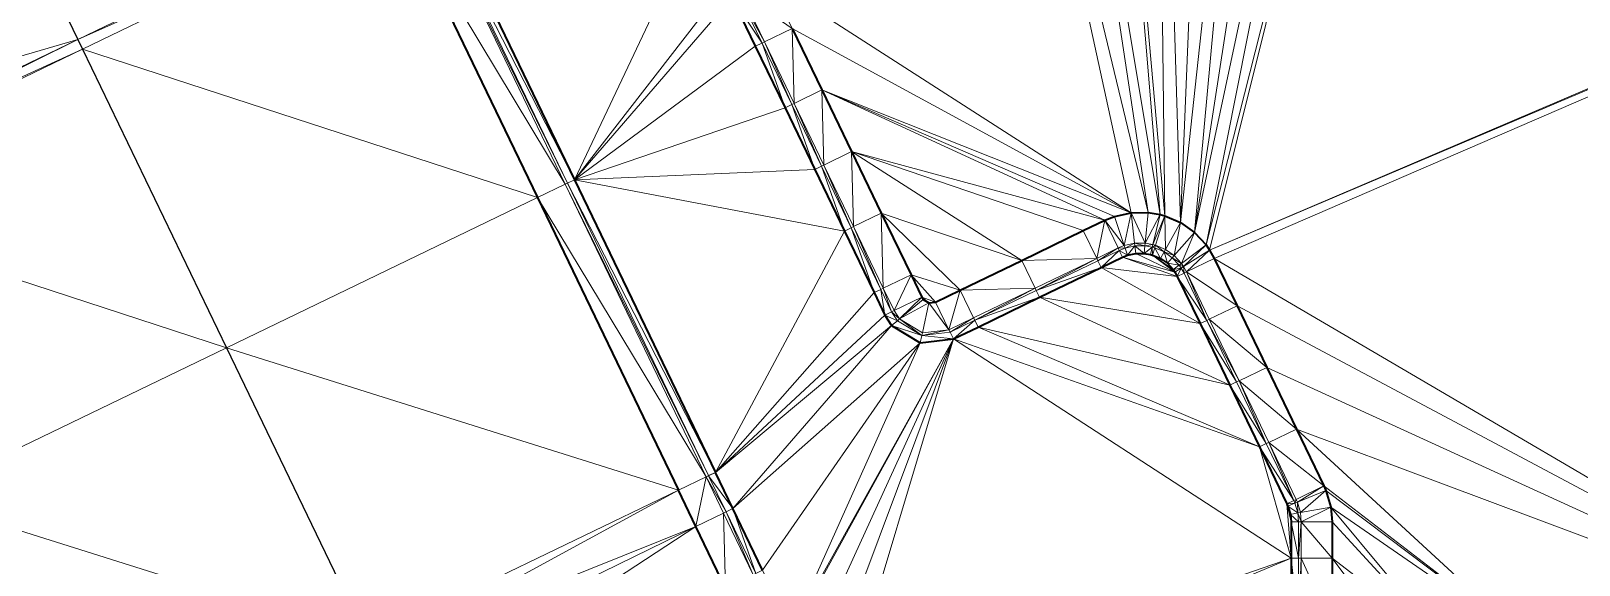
# Model space of a CAD drawing. Header units: metres. Extents: x 246428 to 246884, y 7418966 to 7419490.
# Drawn here: x 246613.05 to 246635.7, y 7419389.21 to 7419397.02 of the extents above; entities that cross this region are included whole.
import ezdxf

# ---------------------------------------------------------------- set-up
doc = ezdxf.new("R2010")
doc.units = ezdxf.units.M
doc.linetypes.add('blank name', pattern=[0])
doc.linetypes.add('HIDDEN', pattern=[9.525, 6.35, -3.175])
doc.layers.add('_12D_UNMAPPED', color=7, linetype='Continuous')
doc.layers.add('GRADELINES', color=250, linetype='HIDDEN', lineweight=25)
for name, color, linetype, lineweight, true_color in [('KERB_BACK', 7, 'Continuous', 35, 0x5fd2ff), ('KERB_LINE', 7, 'Continuous', 18, 0xb9b9b9), ('KERB_LIP', 7, 'Continuous', 35, 0x5fd2ff), ('KERB_TOP', 7, 'Continuous', 18, 0xb9b9b9)]:
    doc.layers.add(name, color=color, linetype=linetype, lineweight=lineweight, true_color=true_color)

msp = doc.modelspace()

# ---------------------------------------------------------------- linework, layer by layer
at = {"layer": '_12D_UNMAPPED', "color": 3, "linetype": 'blank name', "lineweight": 0}
for points in [[(246633.994, 7419408.659, 33.529), (246630.241, 7419393.89, 33.608), (246633.093, 7419408.224, 33.517)], [(246630.292, 7419393.816, 33.61), (246630.241, 7419393.89, 33.608), (246633.994, 7419408.659, 33.529)], [(246648.647, 7419401.646, 33.867), (246630.292, 7419393.816, 33.61), (246633.994, 7419408.659, 33.529)], [(246630.241, 7419393.89, 33.608), (246630.071, 7419394.073, 33.603), (246633.093, 7419408.224, 33.517)], [(246630.071, 7419394.073, 33.603), (246632.193, 7419407.79, 33.505), (246633.093, 7419408.224, 33.517)], [(246631.292, 7419407.356, 33.493), (246632.193, 7419407.79, 33.505), (246630.071, 7419394.073, 33.603)], [(246629.867, 7419394.217, 33.598), (246631.292, 7419407.356, 33.493), (246630.071, 7419394.073, 33.603)], [(246630.391, 7419406.921, 33.481), (246631.292, 7419407.356, 33.493), (246629.867, 7419394.217, 33.598)], [(246629.49, 7419406.487, 33.469), (246630.391, 7419406.921, 33.481), (246629.867, 7419394.217, 33.598)], [(246628.59, 7419406.052, 33.457), (246629.49, 7419406.487, 33.469), (246629.638, 7419394.316, 33.593)], [(246629.638, 7419394.316, 33.593), (246629.49, 7419406.487, 33.469), (246629.867, 7419394.217, 33.598)], [(246627.689, 7419405.618, 33.444), (246628.59, 7419406.052, 33.457), (246629.572, 7419394.334, 33.592)], [(246629.572, 7419394.334, 33.592), (246628.59, 7419406.052, 33.457), (246629.638, 7419394.316, 33.593)], [(246626.788, 7419405.184, 33.432), (246627.689, 7419405.618, 33.444), (246629.393, 7419394.365, 33.589)], [(246629.393, 7419394.365, 33.589), (246627.689, 7419405.618, 33.444), (246629.572, 7419394.334, 33.592)], [(246623.844, 7419397.769, 33.453), (246626.788, 7419405.184, 33.432), (246629.144, 7419394.362, 33.584)], [(246629.144, 7419394.362, 33.584), (246626.788, 7419405.184, 33.432), (246629.393, 7419394.365, 33.589)], [(246630.292, 7419393.816, 33.61), (246648.647, 7419401.646, 33.867), (246648.658, 7419401.601, 33.868)], [(246630.362, 7419393.691, 33.612), (246630.292, 7419393.816, 33.61), (246648.658, 7419401.601, 33.868)], [(246640.008, 7419388.04, 33.845), (246630.362, 7419393.691, 33.612), (246648.658, 7419401.601, 33.868)], [(246608.387, 7419396.363, 33.353), (246611.308, 7419399.558, 33.461), (246613.199, 7419398.01, 33.508)], [(246613.199, 7419398.01, 33.508), (246618.287, 7419399.086, 33.666), (246613.739, 7419396.892, 33.514)], [(246618.287, 7419399.086, 33.666), (246618.353, 7419398.949, 33.666), (246613.739, 7419396.892, 33.514)], [(246618.353, 7419398.949, 33.666), (246618.759, 7419399.144, 33.68), (246620.864, 7419394.777, 33.705)], [(246618.759, 7419399.144, 33.68), (246618.795, 7419399.162, 33.83), (246620.9, 7419394.795, 33.855)], [(246620.864, 7419394.777, 33.705), (246618.759, 7419399.144, 33.68), (246620.9, 7419394.795, 33.855)], [(246618.795, 7419399.162, 33.83), (246618.894, 7419399.209, 33.83), (246621, 7419394.843, 33.855)], [(246620.9, 7419394.795, 33.855), (246618.795, 7419399.162, 33.83), (246621, 7419394.843, 33.855)], [(246621, 7419394.843, 33.855), (246618.894, 7419399.209, 33.83), (246622.778, 7419398.597, 33.557)], [(246613.739, 7419396.892, 33.514), (246618.353, 7419398.949, 33.666), (246613.805, 7419396.755, 33.515)], [(246613.805, 7419396.755, 33.515), (246618.353, 7419398.949, 33.666), (246613.805, 7419396.755, 33.515)], [(246618.353, 7419398.949, 33.666), (246618.353, 7419398.949, 33.666), (246613.805, 7419396.755, 33.515)], [(246618.353, 7419398.949, 33.666), (246620.459, 7419394.582, 33.691), (246613.805, 7419396.755, 33.515)], [(246620.459, 7419394.582, 33.691), (246618.353, 7419398.949, 33.666), (246620.864, 7419394.777, 33.705)], [(246621, 7419394.843, 33.855), (246622.778, 7419398.597, 33.557), (246623.213, 7419397.696, 33.574)], [(246608.822, 7419395.462, 33.358), (246608.387, 7419396.363, 33.353), (246613.199, 7419398.01, 33.508)], [(246608.822, 7419395.462, 33.358), (246613.199, 7419398.01, 33.508), (246613.739, 7419396.892, 33.514)], [(246621, 7419394.843, 33.855), (246623.213, 7419397.696, 33.574), (246623.304, 7419397.508, 33.578)], [(246624.188, 7419397.056, 33.466), (246623.844, 7419397.769, 33.453), (246629.144, 7419394.362, 33.584)], [(246621, 7419394.843, 33.855), (246623.304, 7419397.508, 33.578), (246623.647, 7419396.796, 33.591)], [(246623.403, 7419397.556, 33.578), (246623.746, 7419396.843, 33.591), (246623.304, 7419397.508, 33.578)], [(246623.304, 7419397.508, 33.578), (246623.746, 7419396.843, 33.591), (246623.647, 7419396.796, 33.591)], [(246623.439, 7419397.573, 33.428), (246623.782, 7419396.861, 33.441), (246623.403, 7419397.556, 33.578)], [(246623.403, 7419397.556, 33.578), (246623.782, 7419396.861, 33.441), (246623.746, 7419396.843, 33.591)], [(246623.439, 7419397.573, 33.428), (246624.188, 7419397.056, 33.466), (246623.782, 7419396.861, 33.441)], [(246623.782, 7419396.861, 33.441), (246624.188, 7419397.056, 33.466), (246624.217, 7419395.96, 33.458)], [(246624.622, 7419396.156, 33.483), (246624.188, 7419397.056, 33.466), (246629.144, 7419394.362, 33.584)], [(246624.188, 7419397.056, 33.466), (246624.622, 7419396.156, 33.483), (246624.217, 7419395.96, 33.458)], [(246609.189, 7419394.7, 33.363), (246608.822, 7419395.462, 33.358), (246613.739, 7419396.892, 33.514)], [(246609.189, 7419394.7, 33.363), (246609.189, 7419394.7, 33.363), (246613.739, 7419396.892, 33.514)], [(246609.212, 7419394.654, 33.363), (246609.189, 7419394.7, 33.363), (246613.739, 7419396.892, 33.514)], [(246609.212, 7419394.654, 33.363), (246613.739, 7419396.892, 33.514), (246613.805, 7419396.755, 33.515)], [(246621, 7419394.843, 33.855), (246623.647, 7419396.796, 33.591), (246624.082, 7419395.895, 33.608)], [(246623.647, 7419396.796, 33.591), (246623.746, 7419396.843, 33.591), (246624.082, 7419395.895, 33.608)], [(246623.746, 7419396.843, 33.591), (246623.782, 7419396.861, 33.441), (246624.181, 7419395.943, 33.608)], [(246623.746, 7419396.843, 33.591), (246624.181, 7419395.943, 33.608), (246624.082, 7419395.895, 33.608)], [(246623.782, 7419396.861, 33.441), (246624.217, 7419395.96, 33.458), (246624.181, 7419395.943, 33.608)], [(246609.256, 7419394.561, 33.363), (246609.212, 7419394.654, 33.363), (246613.805, 7419396.755, 33.515)], [(246615.91, 7419392.388, 33.539), (246609.256, 7419394.561, 33.363), (246613.805, 7419396.755, 33.515)], [(246609.256, 7419394.561, 33.363), (246613.805, 7419396.755, 33.515), (246613.805, 7419396.755, 33.515)], [(246613.805, 7419396.755, 33.515), (246620.459, 7419394.582, 33.691), (246615.91, 7419392.388, 33.539)], [(246624.217, 7419395.96, 33.458), (246624.622, 7419396.156, 33.483), (246624.651, 7419395.059, 33.475)], [(246624.622, 7419396.156, 33.483), (246625.057, 7419395.255, 33.5), (246624.651, 7419395.059, 33.475)], [(246628.759, 7419394.251, 33.578), (246624.622, 7419396.156, 33.483), (246628.9, 7419394.308, 33.58)], [(246628.9, 7419394.308, 33.58), (246624.622, 7419396.156, 33.483), (246629.144, 7419394.362, 33.584)], [(246625.057, 7419395.255, 33.5), (246624.622, 7419396.156, 33.483), (246628.759, 7419394.251, 33.578)], [(246621, 7419394.843, 33.855), (246624.082, 7419395.895, 33.608), (246624.516, 7419394.994, 33.625)], [(246624.082, 7419395.895, 33.608), (246624.181, 7419395.943, 33.608), (246624.516, 7419394.994, 33.625)], [(246624.181, 7419395.943, 33.608), (246624.217, 7419395.96, 33.458), (246624.615, 7419395.042, 33.625)], [(246624.181, 7419395.943, 33.608), (246624.615, 7419395.042, 33.625), (246624.516, 7419394.994, 33.625)], [(246624.217, 7419395.96, 33.458), (246624.651, 7419395.059, 33.475), (246624.615, 7419395.042, 33.625)], [(246624.651, 7419395.059, 33.475), (246625.057, 7419395.255, 33.5), (246625.086, 7419394.159, 33.492)], [(246628.446, 7419394.1, 33.573), (246625.057, 7419395.255, 33.5), (246628.759, 7419394.251, 33.578)], [(246627.545, 7419393.665, 33.561), (246625.057, 7419395.255, 33.5), (246628.446, 7419394.1, 33.573)], [(246625.057, 7419395.255, 33.5), (246625.491, 7419394.354, 33.517), (246625.086, 7419394.159, 33.492)], [(246625.491, 7419394.354, 33.517), (246625.057, 7419395.255, 33.5), (246627.545, 7419393.665, 33.561)], [(246621, 7419394.843, 33.855), (246624.516, 7419394.994, 33.625), (246624.951, 7419394.094, 33.642)], [(246624.516, 7419394.994, 33.625), (246624.615, 7419395.042, 33.625), (246624.951, 7419394.094, 33.642)], [(246624.615, 7419395.042, 33.625), (246624.651, 7419395.059, 33.475), (246625.05, 7419394.141, 33.642)], [(246624.615, 7419395.042, 33.625), (246625.05, 7419394.141, 33.642), (246624.951, 7419394.094, 33.642)], [(246624.651, 7419395.059, 33.475), (246625.086, 7419394.159, 33.492), (246625.05, 7419394.141, 33.642)], [(246622.928, 7419390.499, 33.728), (246620.459, 7419394.582, 33.691), (246620.864, 7419394.777, 33.705)], [(246622.964, 7419390.517, 33.878), (246620.864, 7419394.777, 33.705), (246620.9, 7419394.795, 33.855)], [(246622.964, 7419390.517, 33.878), (246622.928, 7419390.499, 33.728), (246620.864, 7419394.777, 33.705)], [(246623.063, 7419390.564, 33.878), (246620.9, 7419394.795, 33.855), (246621, 7419394.843, 33.855)], [(246623.063, 7419390.564, 33.878), (246622.964, 7419390.517, 33.878), (246620.9, 7419394.795, 33.855)], [(246623.063, 7419390.564, 33.878), (246621, 7419394.843, 33.855), (246624.951, 7419394.094, 33.642)], [(246615.91, 7419392.388, 33.539), (246611.362, 7419390.195, 33.388), (246609.256, 7419394.561, 33.363)], [(246620.459, 7419394.582, 33.691), (246622.522, 7419390.304, 33.714), (246615.91, 7419392.388, 33.539)], [(246622.928, 7419390.499, 33.728), (246622.522, 7419390.304, 33.714), (246620.459, 7419394.582, 33.691)], [(246625.086, 7419394.159, 33.492), (246625.491, 7419394.354, 33.517), (246625.52, 7419393.258, 33.509)], [(246625.926, 7419393.454, 33.534), (246625.491, 7419394.354, 33.517), (246626.645, 7419393.23, 33.549)], [(246625.491, 7419394.354, 33.517), (246625.926, 7419393.454, 33.534), (246625.52, 7419393.258, 33.509)], [(246626.645, 7419393.23, 33.549), (246625.491, 7419394.354, 33.517), (246627.545, 7419393.665, 33.561)], [(246628.759, 7419394.251, 33.578), (246628.9, 7419394.308, 33.58), (246629.043, 7419393.881, 33.555)], [(246628.9, 7419394.308, 33.58), (246629.144, 7419394.362, 33.584), (246629.043, 7419393.881, 33.555)], [(246629.043, 7419393.881, 33.555), (246629.144, 7419394.362, 33.584), (246629.195, 7419393.915, 33.559)], [(246629.144, 7419394.362, 33.584), (246629.393, 7419394.365, 33.589), (246629.351, 7419393.917, 33.564)], [(246629.195, 7419393.915, 33.559), (246629.144, 7419394.362, 33.584), (246629.351, 7419393.917, 33.564)], [(246629.393, 7419394.365, 33.589), (246629.572, 7419394.334, 33.592), (246629.351, 7419393.917, 33.564)], [(246629.351, 7419393.917, 33.564), (246629.572, 7419394.334, 33.592), (246629.463, 7419393.898, 33.567)], [(246629.572, 7419394.334, 33.592), (246629.638, 7419394.316, 33.593), (246629.463, 7419393.898, 33.567)], [(246629.463, 7419393.898, 33.567), (246629.638, 7419394.316, 33.593), (246629.504, 7419393.886, 33.568)], [(246629.504, 7419393.886, 33.568), (246629.638, 7419394.316, 33.593), (246629.647, 7419393.824, 33.573)], [(246629.638, 7419394.316, 33.593), (246629.867, 7419394.217, 33.598), (246629.647, 7419393.824, 33.573)], [(246623.063, 7419390.564, 33.878), (246624.951, 7419394.094, 33.642), (246625.385, 7419393.193, 33.659)], [(246624.951, 7419394.094, 33.642), (246625.05, 7419394.141, 33.642), (246625.385, 7419393.193, 33.659)], [(246625.05, 7419394.141, 33.642), (246625.086, 7419394.159, 33.492), (246625.484, 7419393.241, 33.659)], [(246625.05, 7419394.141, 33.642), (246625.484, 7419393.241, 33.659), (246625.385, 7419393.193, 33.659)], [(246625.086, 7419394.159, 33.492), (246625.52, 7419393.258, 33.509), (246625.484, 7419393.241, 33.659)], [(246627.545, 7419393.665, 33.561), (246628.446, 7419394.1, 33.573), (246628.642, 7419393.694, 33.548)], [(246628.446, 7419394.1, 33.573), (246628.759, 7419394.251, 33.578), (246628.642, 7419393.694, 33.548)], [(246628.642, 7419393.694, 33.548), (246628.759, 7419394.251, 33.578), (246628.955, 7419393.846, 33.553)], [(246628.955, 7419393.846, 33.553), (246628.759, 7419394.251, 33.578), (246629.043, 7419393.881, 33.555)], [(246629.647, 7419393.824, 33.573), (246629.867, 7419394.217, 33.598), (246629.775, 7419393.735, 33.578)], [(246629.867, 7419394.217, 33.598), (246630.071, 7419394.073, 33.603), (246629.775, 7419393.735, 33.578)], [(246629.775, 7419393.735, 33.578), (246630.071, 7419394.073, 33.603), (246629.881, 7419393.62, 33.583)], [(246630.071, 7419394.073, 33.603), (246630.241, 7419393.89, 33.608), (246629.881, 7419393.62, 33.583)], [(246628.642, 7419393.694, 33.548), (246628.955, 7419393.846, 33.553), (246628.659, 7419393.658, 33.698)], [(246628.659, 7419393.658, 33.698), (246628.955, 7419393.846, 33.553), (246628.972, 7419393.809, 33.703)], [(246628.955, 7419393.846, 33.553), (246629.043, 7419393.881, 33.555), (246629.056, 7419393.843, 33.705)], [(246628.972, 7419393.809, 33.703), (246628.955, 7419393.846, 33.553), (246629.056, 7419393.843, 33.705)], [(246628.972, 7419393.809, 33.703), (246629.056, 7419393.843, 33.705), (246629.09, 7419393.739, 33.705)], [(246629.043, 7419393.881, 33.555), (246629.195, 7419393.915, 33.559), (246629.056, 7419393.843, 33.705)], [(246629.056, 7419393.843, 33.705), (246629.195, 7419393.915, 33.559), (246629.2, 7419393.875, 33.709)], [(246629.056, 7419393.843, 33.705), (246629.2, 7419393.875, 33.709), (246629.09, 7419393.739, 33.705)], [(246629.09, 7419393.739, 33.705), (246629.2, 7419393.875, 33.709), (246629.212, 7419393.766, 33.709)], [(246629.195, 7419393.915, 33.559), (246629.351, 7419393.917, 33.564), (246629.347, 7419393.877, 33.714)], [(246629.2, 7419393.875, 33.709), (246629.195, 7419393.915, 33.559), (246629.347, 7419393.877, 33.714)], [(246629.2, 7419393.875, 33.709), (246629.347, 7419393.877, 33.714), (246629.337, 7419393.767, 33.714)], [(246629.212, 7419393.766, 33.709), (246629.2, 7419393.875, 33.709), (246629.337, 7419393.767, 33.714)], [(246629.347, 7419393.877, 33.714), (246629.453, 7419393.859, 33.717), (246629.337, 7419393.767, 33.714)], [(246629.337, 7419393.767, 33.714), (246629.453, 7419393.859, 33.717), (246629.427, 7419393.752, 33.717)], [(246629.351, 7419393.917, 33.564), (246629.463, 7419393.898, 33.567), (246629.347, 7419393.877, 33.714)], [(246629.347, 7419393.877, 33.714), (246629.463, 7419393.898, 33.567), (246629.453, 7419393.859, 33.717)], [(246629.427, 7419393.752, 33.717), (246629.453, 7419393.859, 33.717), (246629.459, 7419393.743, 33.718)], [(246629.463, 7419393.898, 33.567), (246629.504, 7419393.886, 33.568), (246629.453, 7419393.859, 33.717)], [(246629.453, 7419393.859, 33.717), (246629.504, 7419393.886, 33.568), (246629.492, 7419393.848, 33.718)], [(246629.453, 7419393.859, 33.717), (246629.492, 7419393.848, 33.718), (246629.459, 7419393.743, 33.718)], [(246629.459, 7419393.743, 33.718), (246629.492, 7419393.848, 33.718), (246629.574, 7419393.694, 33.723)], [(246629.492, 7419393.848, 33.718), (246629.504, 7419393.886, 33.568), (246629.628, 7419393.79, 33.723)], [(246629.492, 7419393.848, 33.718), (246629.628, 7419393.79, 33.723), (246629.574, 7419393.694, 33.723)], [(246629.504, 7419393.886, 33.568), (246629.647, 7419393.824, 33.573), (246629.628, 7419393.79, 33.723)], [(246629.881, 7419393.62, 33.583), (246630.241, 7419393.89, 33.608), (246629.913, 7419393.574, 33.585)], [(246630.241, 7419393.89, 33.608), (246630.292, 7419393.816, 33.61), (246629.913, 7419393.574, 33.585)], [(246626.645, 7419393.23, 33.549), (246627.545, 7419393.665, 33.561), (246627.741, 7419393.26, 33.536)], [(246627.741, 7419393.26, 33.536), (246627.545, 7419393.665, 33.561), (246628.642, 7419393.694, 33.548)], [(246627.741, 7419393.26, 33.536), (246628.642, 7419393.694, 33.548), (246627.758, 7419393.224, 33.686)], [(246627.758, 7419393.224, 33.686), (246628.642, 7419393.694, 33.548), (246628.659, 7419393.658, 33.698)], [(246627.758, 7419393.224, 33.686), (246628.659, 7419393.658, 33.698), (246628.707, 7419393.559, 33.698)], [(246628.659, 7419393.658, 33.698), (246628.972, 7419393.809, 33.703), (246628.707, 7419393.559, 33.698)], [(246628.707, 7419393.559, 33.698), (246628.972, 7419393.809, 33.703), (246629.02, 7419393.71, 33.703)], [(246628.707, 7419393.559, 33.698), (246629.02, 7419393.71, 33.703), (246629.821, 7419393.431, 33.737)], [(246629.02, 7419393.71, 33.703), (246628.972, 7419393.809, 33.703), (246629.09, 7419393.739, 33.705)], [(246629.02, 7419393.71, 33.703), (246629.09, 7419393.739, 33.705), (246629.212, 7419393.766, 33.709)], [(246629.02, 7419393.71, 33.703), (246629.212, 7419393.766, 33.709), (246629.787, 7419393.493, 33.735)], [(246629.02, 7419393.71, 33.703), (246629.787, 7419393.493, 33.735), (246629.821, 7419393.431, 33.737)], [(246629.212, 7419393.766, 33.709), (246629.337, 7419393.767, 33.714), (246629.427, 7419393.752, 33.717)], [(246629.212, 7419393.766, 33.709), (246629.459, 7419393.743, 33.718), (246629.787, 7419393.493, 33.735)], [(246629.212, 7419393.766, 33.709), (246629.427, 7419393.752, 33.717), (246629.459, 7419393.743, 33.718)], [(246629.459, 7419393.743, 33.718), (246629.761, 7419393.53, 33.733), (246629.787, 7419393.493, 33.735)], [(246629.459, 7419393.743, 33.718), (246629.574, 7419393.694, 33.723), (246629.676, 7419393.622, 33.728)], [(246629.459, 7419393.743, 33.718), (246629.676, 7419393.622, 33.728), (246629.761, 7419393.53, 33.733)], [(246629.574, 7419393.694, 33.723), (246629.628, 7419393.79, 33.723), (246629.676, 7419393.622, 33.728)], [(246629.647, 7419393.824, 33.573), (246629.775, 7419393.735, 33.578), (246629.628, 7419393.79, 33.723)], [(246629.628, 7419393.79, 33.723), (246629.748, 7419393.704, 33.728), (246629.676, 7419393.622, 33.728)], [(246629.628, 7419393.79, 33.723), (246629.775, 7419393.735, 33.578), (246629.748, 7419393.704, 33.728)], [(246629.748, 7419393.704, 33.728), (246629.849, 7419393.596, 33.733), (246629.676, 7419393.622, 33.728)], [(246629.676, 7419393.622, 33.728), (246629.849, 7419393.596, 33.733), (246629.761, 7419393.53, 33.733)], [(246629.775, 7419393.735, 33.578), (246629.881, 7419393.62, 33.583), (246629.748, 7419393.704, 33.728)], [(246629.748, 7419393.704, 33.728), (246629.881, 7419393.62, 33.583), (246629.849, 7419393.596, 33.733)], [(246629.881, 7419393.62, 33.583), (246629.913, 7419393.574, 33.585), (246629.849, 7419393.596, 33.733)], [(246629.913, 7419393.574, 33.585), (246630.292, 7419393.816, 33.61), (246629.956, 7419393.496, 33.587)], [(246630.292, 7419393.816, 33.61), (246630.362, 7419393.691, 33.612), (246629.956, 7419393.496, 33.587)], [(246630.362, 7419393.691, 33.612), (246630.695, 7419393.001, 33.625), (246629.956, 7419393.496, 33.587)], [(246630.362, 7419393.691, 33.612), (246640.008, 7419388.04, 33.845), (246630.695, 7419393.001, 33.625)], [(246625.52, 7419393.258, 33.509), (246625.926, 7419393.454, 33.534), (246625.678, 7419392.931, 33.515)], [(246625.926, 7419393.454, 33.534), (246626.084, 7419393.126, 33.54), (246625.678, 7419392.931, 33.515)], [(246626.084, 7419393.126, 33.54), (246625.926, 7419393.454, 33.534), (246626.284, 7419393.056, 33.544)], [(246626.284, 7419393.056, 33.544), (246625.926, 7419393.454, 33.534), (246626.645, 7419393.23, 33.549)], [(246627.806, 7419393.125, 33.686), (246627.758, 7419393.224, 33.686), (246628.707, 7419393.559, 33.698)], [(246627.806, 7419393.125, 33.686), (246628.707, 7419393.559, 33.698), (246630.154, 7419392.74, 33.75)], [(246628.707, 7419393.559, 33.698), (246629.821, 7419393.431, 33.737), (246630.154, 7419392.74, 33.75)], [(246629.849, 7419393.596, 33.733), (246629.879, 7419393.552, 33.735), (246629.761, 7419393.53, 33.733)], [(246629.761, 7419393.53, 33.733), (246629.879, 7419393.552, 33.735), (246629.787, 7419393.493, 33.735)], [(246629.787, 7419393.493, 33.735), (246629.879, 7419393.552, 33.735), (246629.821, 7419393.431, 33.737)], [(246629.879, 7419393.552, 33.735), (246629.92, 7419393.478, 33.737), (246629.821, 7419393.431, 33.737)], [(246629.92, 7419393.478, 33.737), (246630.253, 7419392.788, 33.75), (246629.821, 7419393.431, 33.737)], [(246629.821, 7419393.431, 33.737), (246630.253, 7419392.788, 33.75), (246630.154, 7419392.74, 33.75)], [(246629.849, 7419393.596, 33.733), (246629.913, 7419393.574, 33.585), (246629.879, 7419393.552, 33.735)], [(246629.879, 7419393.552, 33.735), (246629.913, 7419393.574, 33.585), (246629.92, 7419393.478, 33.737)], [(246629.913, 7419393.574, 33.585), (246629.956, 7419393.496, 33.587), (246629.92, 7419393.478, 33.737)], [(246629.92, 7419393.478, 33.737), (246629.956, 7419393.496, 33.587), (246630.253, 7419392.788, 33.75)], [(246629.956, 7419393.496, 33.587), (246630.695, 7419393.001, 33.625), (246630.289, 7419392.805, 33.6)], [(246629.956, 7419393.496, 33.587), (246630.289, 7419392.805, 33.6), (246630.253, 7419392.788, 33.75)], [(246623.063, 7419390.564, 33.878), (246625.385, 7419393.193, 33.659), (246625.543, 7419392.865, 33.665)], [(246625.385, 7419393.193, 33.659), (246625.484, 7419393.241, 33.659), (246625.543, 7419392.865, 33.665)], [(246625.484, 7419393.241, 33.659), (246625.52, 7419393.258, 33.509), (246625.642, 7419392.913, 33.665)], [(246625.484, 7419393.241, 33.659), (246625.642, 7419392.913, 33.665), (246625.543, 7419392.865, 33.665)], [(246625.52, 7419393.258, 33.509), (246625.678, 7419392.931, 33.515), (246625.642, 7419392.913, 33.665)], [(246626.284, 7419393.056, 33.544), (246626.645, 7419393.23, 33.549), (246626.479, 7419392.651, 33.519)], [(246626.479, 7419392.651, 33.519), (246626.645, 7419393.23, 33.549), (246626.84, 7419392.825, 33.524)], [(246626.84, 7419392.825, 33.524), (246626.645, 7419393.23, 33.549), (246627.741, 7419393.26, 33.536)], [(246626.858, 7419392.789, 33.674), (246626.84, 7419392.825, 33.524), (246627.741, 7419393.26, 33.536)], [(246626.858, 7419392.789, 33.674), (246627.741, 7419393.26, 33.536), (246627.758, 7419393.224, 33.686)], [(246626.858, 7419392.789, 33.674), (246627.758, 7419393.224, 33.686), (246627.806, 7419393.125, 33.686)], [(246625.678, 7419392.931, 33.515), (246626.084, 7419393.126, 33.54), (246625.757, 7419392.808, 33.516)], [(246626.084, 7419393.126, 33.54), (246626.103, 7419393.095, 33.541), (246625.757, 7419392.808, 33.516)], [(246626.103, 7419393.095, 33.541), (246626.187, 7419393.045, 33.543), (246625.757, 7419392.808, 33.516)], [(246625.757, 7419392.808, 33.516), (246626.187, 7419393.045, 33.543), (246626.092, 7419392.605, 33.518)], [(246626.103, 7419393.095, 33.541), (246626.084, 7419393.126, 33.54), (246626.187, 7419393.045, 33.543)], [(246626.187, 7419393.045, 33.543), (246626.084, 7419393.126, 33.54), (246626.284, 7419393.056, 33.544)], [(246626.092, 7419392.605, 33.518), (246626.187, 7419393.045, 33.543), (246626.479, 7419392.651, 33.519)], [(246626.187, 7419393.045, 33.543), (246626.284, 7419393.056, 33.544), (246626.479, 7419392.651, 33.519)], [(246626.906, 7419392.69, 33.674), (246626.858, 7419392.789, 33.674), (246627.806, 7419393.125, 33.686)], [(246626.906, 7419392.69, 33.674), (246627.806, 7419393.125, 33.686), (246630.589, 7419391.839, 33.767)], [(246627.806, 7419393.125, 33.686), (246630.154, 7419392.74, 33.75), (246630.589, 7419391.839, 33.767)], [(246630.695, 7419393.001, 33.625), (246631.129, 7419392.1, 33.642), (246630.289, 7419392.805, 33.6)], [(246630.695, 7419393.001, 33.625), (246640.008, 7419388.04, 33.845), (246631.129, 7419392.1, 33.642)], [(246623.063, 7419390.564, 33.878), (246625.543, 7419392.865, 33.665), (246625.641, 7419392.713, 33.666)], [(246623.063, 7419390.564, 33.839), (246623.063, 7419390.564, 33.878), (246625.641, 7419392.713, 33.666)], [(246623.063, 7419390.564, 33.839), (246623.063, 7419390.564, 33.839), (246625.641, 7419392.713, 33.666)], [(246623.318, 7419390.035, 33.841), (246623.063, 7419390.564, 33.839), (246625.641, 7419392.713, 33.666)], [(246623.318, 7419390.035, 33.841), (246625.641, 7419392.713, 33.666), (246626.061, 7419392.458, 33.668)], [(246625.642, 7419392.913, 33.665), (246625.726, 7419392.783, 33.666), (246625.543, 7419392.865, 33.665)], [(246625.543, 7419392.865, 33.665), (246625.726, 7419392.783, 33.666), (246625.641, 7419392.713, 33.666)], [(246625.726, 7419392.783, 33.666), (246626.084, 7419392.566, 33.668), (246625.641, 7419392.713, 33.666)], [(246625.641, 7419392.713, 33.666), (246626.084, 7419392.566, 33.668), (246626.061, 7419392.458, 33.668)], [(246625.678, 7419392.931, 33.515), (246625.757, 7419392.808, 33.516), (246625.642, 7419392.913, 33.665)], [(246625.642, 7419392.913, 33.665), (246625.757, 7419392.808, 33.516), (246625.726, 7419392.783, 33.666)], [(246625.726, 7419392.783, 33.666), (246625.757, 7419392.808, 33.516), (246626.084, 7419392.566, 33.668)], [(246625.757, 7419392.808, 33.516), (246626.092, 7419392.605, 33.518), (246626.084, 7419392.566, 33.668)], [(246626.479, 7419392.651, 33.519), (246626.84, 7419392.825, 33.524), (246626.497, 7419392.615, 33.669)], [(246626.497, 7419392.615, 33.669), (246626.84, 7419392.825, 33.524), (246626.858, 7419392.789, 33.674)], [(246626.497, 7419392.615, 33.669), (246626.858, 7419392.789, 33.674), (246626.545, 7419392.516, 33.669)], [(246626.545, 7419392.516, 33.669), (246626.858, 7419392.789, 33.674), (246626.906, 7419392.69, 33.674)], [(246630.253, 7419392.788, 33.75), (246630.688, 7419391.887, 33.767), (246630.154, 7419392.74, 33.75)], [(246630.154, 7419392.74, 33.75), (246630.688, 7419391.887, 33.767), (246630.589, 7419391.839, 33.767)], [(246630.289, 7419392.805, 33.6), (246630.724, 7419391.904, 33.617), (246630.253, 7419392.788, 33.75)], [(246630.253, 7419392.788, 33.75), (246630.724, 7419391.904, 33.617), (246630.688, 7419391.887, 33.767)], [(246630.289, 7419392.805, 33.6), (246631.129, 7419392.1, 33.642), (246630.724, 7419391.904, 33.617)], [(246624.186, 7419388.235, 33.844), (246624.175, 7419388.258, 33.845), (246626.545, 7419392.516, 33.669)], [(246624.175, 7419388.258, 33.845), (246624.175, 7419388.259, 33.845), (246626.545, 7419392.516, 33.669)], [(246624.175, 7419388.259, 33.845), (246626.061, 7419392.458, 33.668), (246626.545, 7419392.516, 33.669)], [(246624.402, 7419387.823, 33.84), (246624.186, 7419388.235, 33.844), (246626.545, 7419392.516, 33.669)], [(246624.641, 7419387.423, 33.835), (246624.402, 7419387.823, 33.84), (246626.545, 7419392.516, 33.669)], [(246624.902, 7419387.039, 33.83), (246624.641, 7419387.423, 33.835), (246626.545, 7419392.516, 33.669)], [(246631.485, 7419389.309, 33.813), (246624.902, 7419387.039, 33.83), (246626.545, 7419392.516, 33.669)], [(246626.061, 7419392.458, 33.668), (246626.084, 7419392.566, 33.668), (246626.545, 7419392.516, 33.669)], [(246626.092, 7419392.605, 33.518), (246626.479, 7419392.651, 33.519), (246626.084, 7419392.566, 33.668)], [(246626.084, 7419392.566, 33.668), (246626.479, 7419392.651, 33.519), (246626.497, 7419392.615, 33.669)], [(246626.084, 7419392.566, 33.668), (246626.497, 7419392.615, 33.669), (246626.545, 7419392.516, 33.669)], [(246631.023, 7419390.939, 33.784), (246626.545, 7419392.516, 33.669), (246626.906, 7419392.69, 33.674)], [(246631.023, 7419390.939, 33.784), (246631.485, 7419389.309, 33.813), (246626.545, 7419392.516, 33.669)], [(246631.023, 7419390.939, 33.784), (246626.906, 7419392.69, 33.674), (246630.589, 7419391.839, 33.767)], [(246617.974, 7419388.11, 33.563), (246611.362, 7419390.195, 33.388), (246615.91, 7419392.388, 33.539)], [(246622.522, 7419390.304, 33.714), (246617.974, 7419388.11, 33.563), (246615.91, 7419392.388, 33.539)], [(246623.753, 7419389.134, 33.843), (246623.318, 7419390.035, 33.841), (246626.061, 7419392.458, 33.668)], [(246624.175, 7419388.259, 33.845), (246623.753, 7419389.134, 33.843), (246626.061, 7419392.458, 33.668)], [(246631.129, 7419392.1, 33.642), (246631.564, 7419391.199, 33.659), (246630.724, 7419391.904, 33.617)], [(246640.008, 7419388.04, 33.845), (246631.564, 7419391.199, 33.659), (246631.129, 7419392.1, 33.642)], [(246630.688, 7419391.887, 33.767), (246631.122, 7419390.986, 33.784), (246630.589, 7419391.839, 33.767)], [(246631.122, 7419390.986, 33.784), (246631.023, 7419390.939, 33.784), (246630.589, 7419391.839, 33.767)], [(246630.724, 7419391.904, 33.617), (246631.122, 7419390.986, 33.784), (246630.688, 7419391.887, 33.767)], [(246631.158, 7419391.004, 33.634), (246631.122, 7419390.986, 33.784), (246630.724, 7419391.904, 33.617)], [(246631.564, 7419391.199, 33.659), (246631.158, 7419391.004, 33.634), (246630.724, 7419391.904, 33.617)], [(246631.564, 7419391.199, 33.659), (246631.965, 7419390.366, 33.675), (246631.158, 7419391.004, 33.634)], [(246640.008, 7419388.04, 33.845), (246635.008, 7419388.03, 33.753), (246631.564, 7419391.199, 33.659)], [(246631.564, 7419391.199, 33.659), (246635.008, 7419388.03, 33.753), (246631.965, 7419390.366, 33.675)], [(246631.122, 7419390.986, 33.784), (246631.524, 7419390.153, 33.8), (246631.023, 7419390.939, 33.784)], [(246631.023, 7419390.939, 33.784), (246631.425, 7419390.105, 33.8), (246631.485, 7419389.309, 33.813)], [(246631.023, 7419390.939, 33.784), (246631.524, 7419390.153, 33.8), (246631.425, 7419390.105, 33.8)], [(246631.122, 7419390.986, 33.784), (246631.158, 7419391.004, 33.634), (246631.524, 7419390.153, 33.8)], [(246631.158, 7419391.004, 33.634), (246631.965, 7419390.366, 33.675), (246631.56, 7419390.17, 33.65)], [(246631.158, 7419391.004, 33.634), (246631.56, 7419390.17, 33.65), (246631.524, 7419390.153, 33.8)], [(246622.522, 7419390.304, 33.714), (246622.522, 7419390.304, 33.714), (246622.928, 7419390.499, 33.728)], [(246622.522, 7419390.304, 33.714), (246622.928, 7419390.499, 33.728), (246622.928, 7419390.499, 33.689)], [(246622.522, 7419390.304, 33.714), (246622.522, 7419390.304, 33.714), (246622.928, 7419390.499, 33.689)], [(246622.778, 7419389.774, 33.716), (246622.522, 7419390.304, 33.714), (246622.928, 7419390.499, 33.689)], [(246622.928, 7419390.499, 33.689), (246622.522, 7419390.304, 33.714), (246622.928, 7419390.499, 33.689)], [(246622.522, 7419390.304, 33.714), (246622.522, 7419390.304, 33.714), (246622.928, 7419390.499, 33.689)], [(246623.183, 7419389.969, 33.691), (246622.778, 7419389.774, 33.716), (246622.928, 7419390.499, 33.689)], [(246622.928, 7419390.499, 33.728), (246622.964, 7419390.517, 33.878), (246622.964, 7419390.516, 33.839)], [(246622.928, 7419390.499, 33.689), (246622.928, 7419390.499, 33.728), (246622.964, 7419390.516, 33.839)], [(246622.928, 7419390.499, 33.689), (246622.928, 7419390.499, 33.689), (246622.964, 7419390.516, 33.839)], [(246623.219, 7419389.987, 33.841), (246622.928, 7419390.499, 33.689), (246622.964, 7419390.516, 33.839)], [(246622.964, 7419390.516, 33.839), (246622.928, 7419390.499, 33.689), (246622.964, 7419390.516, 33.839)], [(246623.183, 7419389.969, 33.691), (246622.928, 7419390.499, 33.689), (246623.219, 7419389.987, 33.841)], [(246622.964, 7419390.517, 33.878), (246623.063, 7419390.564, 33.878), (246623.063, 7419390.564, 33.839)], [(246622.964, 7419390.516, 33.839), (246622.964, 7419390.517, 33.878), (246623.063, 7419390.564, 33.839)], [(246622.964, 7419390.516, 33.839), (246622.964, 7419390.516, 33.839), (246623.063, 7419390.564, 33.839)], [(246623.318, 7419390.035, 33.841), (246622.964, 7419390.516, 33.839), (246623.063, 7419390.564, 33.839)], [(246623.063, 7419390.564, 33.839), (246622.964, 7419390.516, 33.839), (246623.063, 7419390.564, 33.839)], [(246623.219, 7419389.987, 33.841), (246622.964, 7419390.516, 33.839), (246623.318, 7419390.035, 33.841)], [(246622.522, 7419390.304, 33.714), (246622.522, 7419390.304, 33.714), (246617.974, 7419388.11, 33.563)], [(246617.974, 7419388.11, 33.563), (246622.522, 7419390.304, 33.714), (246617.974, 7419388.11, 33.563)], [(246617.974, 7419388.11, 33.563), (246622.522, 7419390.304, 33.714), (246622.522, 7419390.304, 33.714)], [(246617.974, 7419388.11, 33.563), (246617.974, 7419388.11, 33.563), (246622.522, 7419390.304, 33.714)], [(246618.082, 7419387.885, 33.564), (246617.974, 7419388.11, 33.563), (246622.522, 7419390.304, 33.714)], [(246622.522, 7419390.304, 33.714), (246617.974, 7419388.11, 33.563), (246622.522, 7419390.304, 33.714)], [(246622.778, 7419389.774, 33.716), (246618.082, 7419387.885, 33.564), (246622.522, 7419390.304, 33.714)], [(246631.56, 7419390.17, 33.65), (246631.965, 7419390.366, 33.675), (246631.579, 7419390.128, 33.651)], [(246631.965, 7419390.366, 33.675), (246631.996, 7419390.298, 33.676), (246631.579, 7419390.128, 33.651)], [(246631.579, 7419390.128, 33.651), (246631.996, 7419390.298, 33.676), (246631.623, 7419389.978, 33.654)], [(246631.996, 7419390.298, 33.676), (246632.065, 7419390.058, 33.679), (246631.623, 7419389.978, 33.654)], [(246631.965, 7419390.366, 33.675), (246635.008, 7419388.03, 33.753), (246631.996, 7419390.298, 33.676)], [(246631.996, 7419390.298, 33.676), (246635.008, 7419388.03, 33.753), (246632.065, 7419390.058, 33.679)], [(246611.699, 7419385.566, 33.349), (246611.362, 7419390.195, 33.388), (246613.425, 7419385.917, 33.411)], [(246611.362, 7419390.195, 33.388), (246617.974, 7419388.11, 33.563), (246613.425, 7419385.917, 33.411)], [(246623.654, 7419389.086, 33.843), (246623.219, 7419389.987, 33.841), (246623.318, 7419390.035, 33.841)], [(246623.753, 7419389.134, 33.843), (246623.654, 7419389.086, 33.843), (246623.318, 7419390.035, 33.841)], [(246631.524, 7419390.153, 33.8), (246631.542, 7419390.113, 33.801), (246631.425, 7419390.105, 33.8)], [(246631.425, 7419390.105, 33.8), (246631.542, 7419390.113, 33.801), (246631.44, 7419390.071, 33.801)], [(246631.425, 7419390.105, 33.8), (246631.475, 7419389.951, 33.804), (246631.485, 7419389.844, 33.807)], [(246631.425, 7419390.105, 33.8), (246631.44, 7419390.071, 33.801), (246631.475, 7419389.951, 33.804)], [(246631.425, 7419390.105, 33.8), (246631.485, 7419389.844, 33.807), (246631.485, 7419389.309, 33.813)], [(246631.542, 7419390.113, 33.801), (246631.583, 7419389.971, 33.804), (246631.44, 7419390.071, 33.801)], [(246631.44, 7419390.071, 33.801), (246631.583, 7419389.971, 33.804), (246631.475, 7419389.951, 33.804)], [(246631.524, 7419390.153, 33.8), (246631.56, 7419390.17, 33.65), (246631.542, 7419390.113, 33.801)], [(246631.56, 7419390.17, 33.65), (246631.579, 7419390.128, 33.651), (246631.542, 7419390.113, 33.801)], [(246631.542, 7419390.113, 33.801), (246631.579, 7419390.128, 33.651), (246631.583, 7419389.971, 33.804)], [(246631.579, 7419390.128, 33.651), (246631.623, 7419389.978, 33.654), (246631.583, 7419389.971, 33.804)], [(246631.623, 7419389.978, 33.654), (246632.065, 7419390.058, 33.679), (246631.635, 7419389.844, 33.657)], [(246632.065, 7419390.058, 33.679), (246632.085, 7419389.844, 33.682), (246631.635, 7419389.844, 33.657)], [(246635.008, 7419388.03, 33.753), (246633.752, 7419388.028, 33.73), (246632.065, 7419390.058, 33.679)], [(246632.065, 7419390.058, 33.679), (246633.752, 7419388.028, 33.73), (246632.085, 7419389.844, 33.682)], [(246618.24, 7419387.558, 33.566), (246618.082, 7419387.885, 33.564), (246622.778, 7419389.774, 33.716)], [(246618.531, 7419386.991, 33.569), (246618.24, 7419387.558, 33.566), (246622.778, 7419389.774, 33.716)], [(246623.212, 7419388.873, 33.718), (246618.531, 7419386.991, 33.569), (246622.778, 7419389.774, 33.716)], [(246623.212, 7419388.873, 33.718), (246622.778, 7419389.774, 33.716), (246623.183, 7419389.969, 33.691)], [(246623.617, 7419389.069, 33.693), (246623.183, 7419389.969, 33.691), (246623.219, 7419389.987, 33.841)], [(246623.617, 7419389.069, 33.693), (246623.212, 7419388.873, 33.718), (246623.183, 7419389.969, 33.691)], [(246623.654, 7419389.086, 33.843), (246623.617, 7419389.069, 33.693), (246623.219, 7419389.987, 33.841)], [(246631.583, 7419389.971, 33.804), (246631.595, 7419389.844, 33.807), (246631.475, 7419389.951, 33.804)], [(246631.475, 7419389.951, 33.804), (246631.595, 7419389.844, 33.807), (246631.485, 7419389.844, 33.807)], [(246631.595, 7419389.844, 33.807), (246631.595, 7419389.309, 33.813), (246631.485, 7419389.844, 33.807)], [(246631.485, 7419389.844, 33.807), (246631.595, 7419389.309, 33.813), (246631.485, 7419389.309, 33.813)], [(246631.623, 7419389.978, 33.654), (246631.635, 7419389.844, 33.657), (246631.583, 7419389.971, 33.804)], [(246631.583, 7419389.971, 33.804), (246631.635, 7419389.844, 33.657), (246631.595, 7419389.844, 33.807)], [(246631.595, 7419389.844, 33.807), (246631.635, 7419389.844, 33.657), (246631.595, 7419389.309, 33.813)], [(246631.635, 7419389.844, 33.657), (246631.635, 7419389.309, 33.663), (246631.595, 7419389.309, 33.813)], [(246632.085, 7419389.844, 33.682), (246632.085, 7419389.309, 33.688), (246631.635, 7419389.844, 33.657)], [(246631.635, 7419389.844, 33.657), (246632.085, 7419389.309, 33.688), (246631.635, 7419389.309, 33.663)], [(246632.085, 7419389.844, 33.682), (246633.752, 7419388.028, 33.73), (246632.085, 7419389.309, 33.688)], [(246625.185, 7419386.67, 33.825), (246624.902, 7419387.039, 33.83), (246631.485, 7419389.309, 33.813)], [(246625.185, 7419386.67, 33.825), (246631.485, 7419389.309, 33.813), (246631.485, 7419388.309, 33.823)], [(246631.595, 7419389.309, 33.813), (246631.595, 7419388.309, 33.823), (246631.485, 7419389.309, 33.813)], [(246631.485, 7419389.309, 33.813), (246631.595, 7419388.309, 33.823), (246631.485, 7419388.309, 33.823)], [(246631.595, 7419389.309, 33.813), (246631.635, 7419389.309, 33.663), (246631.595, 7419388.309, 33.823)], [(246631.635, 7419389.309, 33.663), (246631.635, 7419388.309, 33.673), (246631.595, 7419388.309, 33.823)], [(246632.085, 7419389.309, 33.688), (246632.085, 7419388.309, 33.698), (246631.635, 7419389.309, 33.663)], [(246631.635, 7419389.309, 33.663), (246632.085, 7419388.309, 33.698), (246631.635, 7419388.309, 33.673)], [(246633.752, 7419388.028, 33.73), (246633.049, 7419388.027, 33.718), (246632.085, 7419389.309, 33.688)], [(246632.085, 7419389.309, 33.688), (246633.049, 7419388.027, 33.718), (246632.085, 7419388.309, 33.698)]]:
    msp.add_3dface(points, dxfattribs=at)
at = {"layer": 'GRADELINES'}
msp.add_polyline3d([(246613.199, 7419398.01, 33.508), (246613.739, 7419396.892, 33.514), (246613.805, 7419396.755, 33.515), (246613.805, 7419396.755, 33.515), (246615.91, 7419392.388, 33.539), (246617.974, 7419388.11, 33.563)], dxfattribs=at)
at = {"layer": 'KERB_BACK'}
for points in [[(246615.473, 7419406.303, 33.762), (246616.482, 7419404.21, 33.797), (246616.482, 7419404.21, 33.797), (246616.656, 7419403.85, 33.801), (246617.269, 7419402.579, 33.812), (246617.785, 7419401.508, 33.818), (246617.785, 7419401.508, 33.818), (246618.289, 7419400.464, 33.823), (246618.289, 7419400.464, 33.823), (246618.828, 7419399.346, 33.83), (246618.894, 7419399.209, 33.83), (246618.894, 7419399.209, 33.83), (246621, 7419394.843, 33.855), (246623.063, 7419390.564, 33.878)], [(246623.304, 7419397.508, 33.578), (246623.647, 7419396.796, 33.591), (246624.082, 7419395.895, 33.608), (246624.516, 7419394.994, 33.625), (246624.951, 7419394.094, 33.642), (246625.385, 7419393.193, 33.659), (246625.543, 7419392.865, 33.665), (246625.641, 7419392.713, 33.666), (246626.061, 7419392.458, 33.668), (246626.545, 7419392.516, 33.669), (246626.906, 7419392.69, 33.674), (246627.806, 7419393.125, 33.686), (246628.707, 7419393.559, 33.698), (246629.02, 7419393.71, 33.703), (246629.09, 7419393.739, 33.705), (246629.212, 7419393.766, 33.709), (246629.337, 7419393.767, 33.714), (246629.427, 7419393.752, 33.717), (246629.459, 7419393.743, 33.718), (246629.574, 7419393.694, 33.723), (246629.676, 7419393.622, 33.728), (246629.761, 7419393.53, 33.733), (246629.787, 7419393.493, 33.735), (246629.821, 7419393.431, 33.737), (246630.154, 7419392.74, 33.75), (246630.589, 7419391.839, 33.767), (246631.023, 7419390.939, 33.784), (246631.425, 7419390.105, 33.8), (246631.44, 7419390.071, 33.801), (246631.475, 7419389.951, 33.804), (246631.485, 7419389.844, 33.807), (246631.485, 7419389.309, 33.813), (246631.485, 7419388.309, 33.823)], [(246623.753, 7419389.134, 33.843), (246623.318, 7419390.035, 33.841), (246623.063, 7419390.564, 33.839), (246623.063, 7419390.564, 33.839)]]:
    msp.add_polyline3d(points, dxfattribs=at)
at = {"layer": 'KERB_LINE'}
for points in [[(246615.338, 7419406.238, 33.612), (246616.347, 7419404.145, 33.647), (246616.347, 7419404.145, 33.647), (246616.521, 7419403.785, 33.651), (246617.134, 7419402.513, 33.662), (246617.65, 7419401.443, 33.668), (246617.65, 7419401.443, 33.668), (246618.153, 7419400.399, 33.673), (246618.153, 7419400.399, 33.673), (246618.693, 7419399.281, 33.68), (246618.759, 7419399.144, 33.68), (246618.759, 7419399.144, 33.68), (246620.864, 7419394.777, 33.705), (246622.928, 7419390.499, 33.728)], [(246623.439, 7419397.573, 33.428), (246623.782, 7419396.861, 33.441), (246624.217, 7419395.96, 33.458), (246624.651, 7419395.059, 33.475), (246625.086, 7419394.159, 33.492), (246625.52, 7419393.258, 33.509), (246625.678, 7419392.931, 33.515), (246625.757, 7419392.808, 33.516), (246626.092, 7419392.605, 33.518), (246626.479, 7419392.651, 33.519), (246626.84, 7419392.825, 33.524), (246627.741, 7419393.26, 33.536), (246628.642, 7419393.694, 33.548), (246628.955, 7419393.846, 33.553), (246629.043, 7419393.881, 33.555), (246629.195, 7419393.915, 33.559), (246629.351, 7419393.917, 33.564), (246629.463, 7419393.898, 33.567), (246629.504, 7419393.886, 33.568), (246629.647, 7419393.824, 33.573), (246629.775, 7419393.735, 33.578), (246629.881, 7419393.62, 33.583), (246629.913, 7419393.574, 33.585), (246629.956, 7419393.496, 33.587), (246630.289, 7419392.805, 33.6), (246630.724, 7419391.904, 33.617), (246631.158, 7419391.004, 33.634), (246631.56, 7419390.17, 33.65), (246631.579, 7419390.128, 33.651), (246631.623, 7419389.978, 33.654), (246631.635, 7419389.844, 33.657), (246631.635, 7419389.309, 33.663), (246631.635, 7419388.309, 33.673)], [(246623.617, 7419389.069, 33.693), (246623.183, 7419389.969, 33.691), (246622.928, 7419390.499, 33.689), (246622.928, 7419390.499, 33.689)]]:
    msp.add_polyline3d(points, dxfattribs=at)
at = {"layer": 'KERB_LIP'}
for points in [[(246614.932, 7419406.043, 33.598), (246615.942, 7419403.95, 33.633), (246615.942, 7419403.95, 33.633), (246616.115, 7419403.589, 33.637), (246616.728, 7419402.318, 33.648), (246617.245, 7419401.248, 33.654), (246617.245, 7419401.247, 33.654), (246617.748, 7419400.204, 33.659), (246617.748, 7419400.203, 33.659), (246618.287, 7419399.086, 33.666), (246618.353, 7419398.949, 33.666), (246618.353, 7419398.949, 33.666), (246620.459, 7419394.582, 33.691), (246622.522, 7419390.304, 33.714), (246622.522, 7419390.304, 33.714)], [(246624.188, 7419397.056, 33.466), (246624.622, 7419396.156, 33.483), (246625.057, 7419395.255, 33.5), (246625.491, 7419394.354, 33.517), (246625.926, 7419393.454, 33.534), (246626.084, 7419393.126, 33.54), (246626.103, 7419393.095, 33.541), (246626.187, 7419393.045, 33.543), (246626.284, 7419393.056, 33.544), (246626.645, 7419393.23, 33.549), (246627.545, 7419393.665, 33.561), (246628.446, 7419394.1, 33.573), (246628.759, 7419394.251, 33.578), (246628.9, 7419394.308, 33.58), (246629.144, 7419394.362, 33.584), (246629.393, 7419394.365, 33.589), (246629.572, 7419394.334, 33.592), (246629.638, 7419394.316, 33.593), (246629.867, 7419394.217, 33.598), (246630.071, 7419394.073, 33.603), (246630.241, 7419393.89, 33.608), (246630.292, 7419393.816, 33.61), (246630.362, 7419393.691, 33.612), (246630.695, 7419393.001, 33.625), (246631.129, 7419392.1, 33.642), (246631.564, 7419391.199, 33.659), (246631.965, 7419390.366, 33.675), (246631.996, 7419390.298, 33.676), (246632.065, 7419390.058, 33.679), (246632.085, 7419389.844, 33.682), (246632.085, 7419389.309, 33.688), (246632.085, 7419388.309, 33.698)], [(246623.212, 7419388.873, 33.718), (246622.778, 7419389.774, 33.716), (246622.522, 7419390.304, 33.714), (246622.522, 7419390.304, 33.714)]]:
    msp.add_polyline3d(points, dxfattribs=at)
at = {"layer": 'KERB_TOP'}
for points in [[(246615.374, 7419406.255, 33.762), (246616.383, 7419404.163, 33.797), (246616.383, 7419404.162, 33.797), (246616.557, 7419403.802, 33.801), (246617.17, 7419402.531, 33.812), (246617.686, 7419401.46, 33.818), (246617.686, 7419401.46, 33.818), (246618.189, 7419400.416, 33.823), (246618.19, 7419400.416, 33.823), (246618.729, 7419399.299, 33.83), (246618.795, 7419399.162, 33.83), (246618.795, 7419399.162, 33.83), (246620.9, 7419394.795, 33.855), (246622.964, 7419390.517, 33.878)], [(246623.403, 7419397.556, 33.578), (246623.746, 7419396.843, 33.591), (246624.181, 7419395.943, 33.608), (246624.615, 7419395.042, 33.625), (246625.05, 7419394.141, 33.642), (246625.484, 7419393.241, 33.659), (246625.642, 7419392.913, 33.665), (246625.726, 7419392.783, 33.666), (246626.084, 7419392.566, 33.668), (246626.497, 7419392.615, 33.669), (246626.858, 7419392.789, 33.674), (246627.758, 7419393.224, 33.686), (246628.659, 7419393.658, 33.698), (246628.972, 7419393.809, 33.703), (246629.056, 7419393.843, 33.705), (246629.2, 7419393.875, 33.709), (246629.347, 7419393.877, 33.714), (246629.453, 7419393.859, 33.717), (246629.492, 7419393.848, 33.718), (246629.628, 7419393.79, 33.723), (246629.748, 7419393.704, 33.728), (246629.849, 7419393.596, 33.733), (246629.879, 7419393.552, 33.735), (246629.92, 7419393.478, 33.737), (246630.253, 7419392.788, 33.75), (246630.688, 7419391.887, 33.767), (246631.122, 7419390.986, 33.784), (246631.524, 7419390.153, 33.8), (246631.542, 7419390.113, 33.801), (246631.583, 7419389.971, 33.804), (246631.595, 7419389.844, 33.807), (246631.595, 7419389.309, 33.813), (246631.595, 7419388.309, 33.823)], [(246623.654, 7419389.086, 33.843), (246623.219, 7419389.987, 33.841), (246622.964, 7419390.516, 33.839), (246622.964, 7419390.516, 33.839)]]:
    msp.add_polyline3d(points, dxfattribs=at)

doc.saveas('drawing.dxf')
